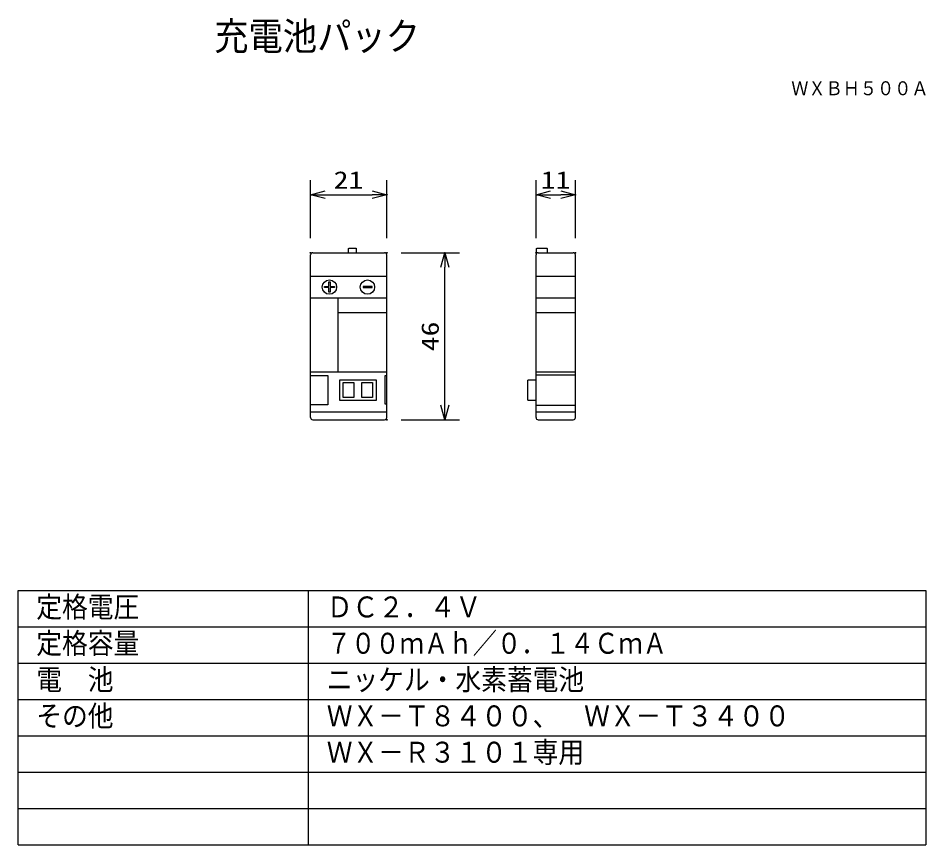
# Model space of a CAD drawing. Units: millimetres, scale not verified. Extents: x -63 to 63, y -57 to 57.
import ezdxf
from ezdxf.enums import TextEntityAlignment as Align

# ---------------------------------------------------------------- set-up
doc = ezdxf.new("R2010")
doc.units = ezdxf.units.MM
doc.header["$LTSCALE"] = 0.190236
doc.header["$PDMODE"] = 32
doc.header["$PDSIZE"] = 0.0951
for name, color, linetype in [('0-0_MOJI1', 2, 'Continuous'), ('0-1_TOUROKU', 1, 'Continuous'), ('0-2_GAIKEI', 1, 'Continuous'), ('0-3_WAKU', 7, 'Continuous')]:
    doc.layers.add(name, color=color, linetype=linetype)
doc.styles.add('ＭＳ ゴシック', font='')
doc.styles.get('ＭＳ ゴシック').set_extended_font_data('MS Gothic')

# ---------------------------------------------------------------- blocks, each defined once
blk = doc.blocks.new('_OPEN30')
at = {"layer": '0-3_WAKU'}
blk.add_line((0, 0), (-1, 0), dxfattribs=at)
blk.add_lwpolyline([(-1, 0.26795), (0, 0), (-1, -0.26795)], dxfattribs=at)

msp = doc.modelspace()

# ---------------------------------------------------------------- linework, layer by layer
at = {"layer": '0-2_GAIKEI', "color": 3}
for p, q in [((-22.2388, 27.008), (-22.2388, 35.008)), ((-11.7388, 27.008), (-11.7388, 35.008)), ((8.8166, 27.008), (8.8166, 35.008)), ((14.2424, 27.008), (14.2424, 35.008)), ((-20.2388, 33.008), (-13.7388, 33.008)), ((10.8166, 33.008), (12.2424, 33.008)), ((-9.7388, 25.0198), (-1.7388, 25.0198)), ((-3.7388, 4.0198), (-3.7388, 23.0198)), ((-9.7388, 2.0198), (-1.7388, 2.0198))]:
    msp.add_line(p, q, dxfattribs=at)
at = {"layer": '0-2_GAIKEI', "color": 7}
for p, q in [((-21.9388, 25.0198), (-12.0388, 25.0198)), ((9.1166, 25.0198), (13.9424, 25.0198)), ((-22.2388, 2.3198), (-22.2388, 24.7198)), ((-11.7388, 2.3198), (-11.7388, 24.7198)), ((8.8166, 2.3198), (8.8166, 24.7198)), ((14.2424, 2.3198), (14.2424, 24.7198)), ((-21.9388, 2.0198), (-12.0388, 2.0198)), ((9.1166, 2.0198), (13.9424, 2.0198))]:
    msp.add_line(p, q, dxfattribs=at)
at = {"layer": '0-2_GAIKEI'}
for p, q in [((10.263, 25.6546), (10.2654, 25.6546)), ((-22.233, 21.8104), (-11.7333, 21.8104)), ((8.8166, 21.8104), (14.2424, 21.8104)), ((-22.233, 18.7983), (-11.7333, 18.7983)), ((8.8166, 18.7983), (14.2424, 18.7983)), ((-18.4984, 18.7363), (-18.4984, 8.6148)), ((-18.4891, 16.7906), (-11.7982, 16.7906)), ((8.8166, 16.7906), (14.1771, 16.7906)), ((-22.233, 8.6363), (-11.7333, 8.6363)), ((-18.2223, 7.5369), (-13.1753, 7.5369)), ((-18.2223, 4.6634), (-18.2223, 7.5369)), ((-13.1753, 7.5369), (-13.1753, 4.6634)), ((8.8166, 8.6363), (14.2424, 8.6363)), ((8.8166, 8.1962), (14.2424, 8.1962)), ((-17.7497, 7.1397), (-16.2752, 7.1397)), ((-17.7497, 5.0795), (-17.7497, 7.1397)), ((-16.2752, 7.1397), (-16.2752, 5.0795)), ((-16.2752, 5.0795), (-17.7497, 5.0795)), ((-13.1753, 4.6634), (-18.2223, 4.6634)), ((8.8166, 4.0314), (14.2424, 4.0314)), ((-22.233, 3.0975), (-11.7388, 3.0975)), ((8.8166, 3.0975), (14.2424, 3.0975))]:
    msp.add_line(p, q, dxfattribs=at)
for points in [[(-17.0115, 25.5528), (-17.0115, 25.5538), (-17.0114, 25.5579), (-17.0111, 25.562), (-17.0107, 25.566), (-17.0101, 25.57), (-17.0094, 25.574), (-17.0085, 25.5779), (-17.0075, 25.5817), (-17.0063, 25.5855), (-17.005, 25.5892), (-17.0035, 25.5929), (-17.0019, 25.5965), (-17.0002, 25.6), (-16.9983, 25.6034), (-16.9963, 25.6068), (-16.9942, 25.61), (-16.992, 25.6132), (-16.9896, 25.6163), (-16.9871, 25.6193), (-16.9846, 25.6222), (-16.9819, 25.625), (-16.9791, 25.6276), (-16.9762, 25.6302), (-16.9732, 25.6327), (-16.9701, 25.6351), (-16.9669, 25.6373), (-16.9637, 25.6394), (-16.9603, 25.6414), (-16.9569, 25.6433), (-16.9534, 25.645), (-16.9498, 25.6466), (-16.9462, 25.6481), (-16.9425, 25.6494), (-16.9387, 25.6506), (-16.9349, 25.6516), (-16.931, 25.6525), (-16.927, 25.6533), (-16.923, 25.6538), (-16.9189, 25.6543)], [(-17.0115, 25.021), (-17.0115, 25.022), (-17.0115, 25.0249), (-17.0115, 25.0296), (-17.0115, 25.036), (-17.0115, 25.0439), (-17.0115, 25.0534), (-17.0115, 25.0643), (-17.0115, 25.0764), (-17.0115, 25.0898), (-17.0115, 25.1043), (-17.0115, 25.1197), (-17.0115, 25.1361), (-17.0115, 25.1533), (-17.0115, 25.1711), (-17.0115, 25.1896), (-17.0115, 25.2086), (-17.0115, 25.2279), (-17.0115, 25.2476), (-17.0115, 25.2674), (-17.0115, 25.2874), (-17.0115, 25.3074), (-17.0115, 25.3272), (-17.0115, 25.3469), (-17.0115, 25.3662), (-17.0115, 25.3852), (-17.0115, 25.4037), (-17.0115, 25.4215), (-17.0115, 25.4387), (-17.0115, 25.4551), (-17.0115, 25.4705), (-17.0115, 25.485), (-17.0115, 25.4984), (-17.0115, 25.5105), (-17.0115, 25.5214), (-17.0115, 25.5309), (-17.0115, 25.5388), (-17.0115, 25.5452), (-17.0115, 25.5499), (-17.0115, 25.5528)], [(-16.9189, 25.6543), (-16.9149, 25.6545), (-16.9107, 25.6546), (-16.9091, 25.6546), (-16.9044, 25.6546), (-16.8967, 25.6546), (-16.8862, 25.6546), (-16.8731, 25.6546), (-16.8575, 25.6546), (-16.8396, 25.6546), (-16.8196, 25.6546), (-16.7976, 25.6546), (-16.7738, 25.6546), (-16.7483, 25.6546), (-16.7214, 25.6546), (-16.6932, 25.6546), (-16.6638, 25.6546), (-16.6334, 25.6546), (-16.6022, 25.6546), (-16.5704, 25.6546), (-16.5381, 25.6546), (-16.5054, 25.6546), (-16.4726, 25.6546), (-16.4397, 25.6546), (-16.407, 25.6546), (-16.3747, 25.6546), (-16.3429, 25.6546), (-16.3117, 25.6546), (-16.2813, 25.6546), (-16.2519, 25.6546), (-16.2237, 25.6546), (-16.1968, 25.6546), (-16.1713, 25.6546), (-16.1475, 25.6546), (-16.1255, 25.6546), (-16.1055, 25.6546), (-16.0876, 25.6546), (-16.072, 25.6546), (-16.0589, 25.6546), (-16.0484, 25.6546)], [(-16.0484, 25.6546), (-16.0407, 25.6546), (-16.036, 25.6546), (-16.0344, 25.6546), (-16.0303, 25.6545), (-16.0262, 25.6543), (-16.0221, 25.6538), (-16.0181, 25.6533), (-16.0142, 25.6525), (-16.0103, 25.6516), (-16.0065, 25.6506), (-16.0027, 25.6494), (-15.999, 25.6481), (-15.9953, 25.6466), (-15.9918, 25.645), (-15.9883, 25.6433), (-15.9848, 25.6414), (-15.9815, 25.6394), (-15.9782, 25.6373), (-15.9751, 25.6351), (-15.972, 25.6327), (-15.969, 25.6302), (-15.9661, 25.6276), (-15.9633, 25.625), (-15.9606, 25.6222), (-15.958, 25.6193), (-15.9556, 25.6163), (-15.9532, 25.6132), (-15.951, 25.61), (-15.9488, 25.6068), (-15.9468, 25.6034), (-15.945, 25.6), (-15.9432, 25.5965), (-15.9416, 25.5929), (-15.9402, 25.5892), (-15.9388, 25.5855), (-15.9376, 25.5817), (-15.9366, 25.5779), (-15.9357, 25.574), (-15.935, 25.57)], [(-15.935, 25.57), (-15.9344, 25.566), (-15.934, 25.562), (-15.9337, 25.5579), (-15.9337, 25.5538), (-15.9337, 25.5528), (-15.9337, 25.5499), (-15.9337, 25.5452), (-15.9337, 25.5388), (-15.9337, 25.5309), (-15.9337, 25.5214), (-15.9337, 25.5105), (-15.9337, 25.4984), (-15.9337, 25.485), (-15.9337, 25.4705), (-15.9337, 25.4551), (-15.9337, 25.4387), (-15.9337, 25.4215), (-15.9337, 25.4037), (-15.9337, 25.3852), (-15.9337, 25.3662), (-15.9337, 25.3469), (-15.9337, 25.3272), (-15.9337, 25.3074), (-15.9337, 25.2874), (-15.9337, 25.2674), (-15.9337, 25.2476), (-15.9337, 25.2279), (-15.9337, 25.2086), (-15.9337, 25.1896), (-15.9337, 25.1711), (-15.9337, 25.1533), (-15.9337, 25.1361), (-15.9337, 25.1197), (-15.9337, 25.1043), (-15.9337, 25.0898), (-15.9337, 25.0764), (-15.9337, 25.0643), (-15.9337, 25.0534), (-15.9337, 25.0439)], [(-15.9337, 25.0439), (-15.9337, 25.036), (-15.9337, 25.0296), (-15.9337, 25.0249), (-15.9337, 25.022), (-15.9337, 25.021)], [(8.8769, 25.5526), (8.8769, 25.5538), (8.877, 25.5579), (8.8773, 25.562), (8.8777, 25.566), (8.8783, 25.57), (8.879, 25.574), (8.8799, 25.5779), (8.8809, 25.5817), (8.8821, 25.5855), (8.8834, 25.5892), (8.8849, 25.5929), (8.8865, 25.5965), (8.8882, 25.6), (8.8901, 25.6034), (8.8921, 25.6068), (8.8942, 25.61), (8.8964, 25.6132), (8.8987, 25.6163), (8.9012, 25.6193), (8.9038, 25.6222), (8.9065, 25.625), (8.9092, 25.6276), (8.9121, 25.6302), (8.9151, 25.6327), (8.9182, 25.6351), (8.9214, 25.6373), (8.9246, 25.6394), (8.9279, 25.6414), (8.9314, 25.6433), (8.9348, 25.645), (8.9384, 25.6466), (8.9421, 25.6481), (8.9458, 25.6494), (8.9495, 25.6506), (8.9534, 25.6516), (8.9572, 25.6525), (8.9612, 25.6533), (8.9652, 25.6538), (8.9692, 25.6543)], [(8.8769, 24.9192), (8.8769, 24.9203), (8.8769, 24.9238), (8.8769, 24.9293), (8.8769, 24.9369), (8.8769, 24.9464), (8.8769, 24.9577), (8.8769, 24.9707), (8.8769, 24.9852), (8.8769, 25.0011), (8.8769, 25.0183), (8.8769, 25.0367), (8.8769, 25.0562), (8.8769, 25.0767), (8.8769, 25.098), (8.8769, 25.12), (8.8769, 25.1425), (8.8769, 25.1656), (8.8769, 25.189), (8.8769, 25.2127), (8.8769, 25.2365), (8.8769, 25.2602), (8.8769, 25.2839), (8.8769, 25.3073), (8.8769, 25.3304), (8.8769, 25.353), (8.8769, 25.375), (8.8769, 25.3962), (8.8769, 25.4167), (8.8769, 25.4362), (8.8769, 25.4546), (8.8769, 25.4718), (8.8769, 25.4878), (8.8769, 25.5023), (8.8769, 25.5152), (8.8769, 25.5265), (8.8769, 25.536), (8.8769, 25.5436), (8.8769, 25.5492), (8.8769, 25.5526)], [(8.9692, 25.6543), (8.9733, 25.6545), (8.9774, 25.6546)], [(8.9774, 25.6546), (8.9798, 25.6546), (8.9868, 25.6546), (8.9981, 25.6546), (9.0135, 25.6546), (9.0328, 25.6546), (9.0557, 25.6546), (9.0819, 25.6546), (9.1114, 25.6546), (9.1437, 25.6546), (9.1787, 25.6546), (9.2161, 25.6546), (9.2556, 25.6546), (9.2971, 25.6546), (9.3403, 25.6546), (9.3849, 25.6546), (9.4308, 25.6546), (9.4776, 25.6546), (9.5251, 25.6546), (9.5731, 25.6546), (9.6214, 25.6546), (9.6697, 25.6546), (9.7177, 25.6546), (9.7652, 25.6546), (9.812, 25.6546), (9.8579, 25.6546), (9.9025, 25.6546), (9.9457, 25.6546), (9.9872, 25.6546), (10.0267, 25.6546), (10.0641, 25.6546), (10.0991, 25.6546), (10.1314, 25.6546), (10.1609, 25.6546), (10.1871, 25.6546), (10.21, 25.6546), (10.2293, 25.6546), (10.2447, 25.6546), (10.256, 25.6546), (10.263, 25.6546)], [(10.2654, 25.6546), (10.2695, 25.6545), (10.2736, 25.6543), (10.2777, 25.6538), (10.2817, 25.6533), (10.2857, 25.6525), (10.2896, 25.6516), (10.2934, 25.6506), (10.2972, 25.6494), (10.3009, 25.6481), (10.3046, 25.6466), (10.3082, 25.645), (10.3117, 25.6433), (10.3151, 25.6414), (10.3184, 25.6394), (10.3217, 25.6373), (10.3249, 25.6351), (10.328, 25.6327), (10.331, 25.6302), (10.3338, 25.6276), (10.3366, 25.625), (10.3393, 25.6222), (10.3419, 25.6193), (10.3444, 25.6163), (10.3467, 25.6132), (10.349, 25.61), (10.3511, 25.6068), (10.3531, 25.6034), (10.3549, 25.6), (10.3567, 25.5965), (10.3583, 25.5929), (10.3597, 25.5892), (10.3611, 25.5855), (10.3622, 25.5817), (10.3633, 25.5779), (10.3642, 25.574), (10.3649, 25.57), (10.3655, 25.566), (10.3659, 25.562), (10.3661, 25.5579)], [(10.3661, 25.5579), (10.3662, 25.5538), (10.3662, 25.5528), (10.3662, 25.5499), (10.3662, 25.5452), (10.3662, 25.5388), (10.3662, 25.5309), (10.3662, 25.5214), (10.3662, 25.5105), (10.3662, 25.4984), (10.3662, 25.485), (10.3662, 25.4705), (10.3662, 25.4551), (10.3662, 25.4387), (10.3662, 25.4215), (10.3662, 25.4037), (10.3662, 25.3852), (10.3662, 25.3662), (10.3662, 25.3469), (10.3662, 25.3272), (10.3662, 25.3074), (10.3662, 25.2874), (10.3662, 25.2674), (10.3662, 25.2476), (10.3662, 25.2279), (10.3662, 25.2086), (10.3662, 25.1896), (10.3662, 25.1711), (10.3662, 25.1533), (10.3662, 25.1361), (10.3662, 25.1197), (10.3662, 25.1043), (10.3662, 25.0898), (10.3662, 25.0764), (10.3662, 25.0643), (10.3662, 25.0534), (10.3662, 25.0439), (10.3662, 25.036), (10.3662, 25.0296), (10.3662, 25.0249)], [(10.3662, 25.0249), (10.3662, 25.022), (10.3662, 25.021)], [(-22.2298, 8.1227), (-19.867, 8.1227), (-19.867, 4.0774), (-22.2112, 4.0774)], [(-11.7388, 4.1591), (-11.9696, 4.1591), (-11.9696, 8.1257), (-11.7388, 8.1257)]]:
    msp.add_lwpolyline(points, dxfattribs=at)
for points in [[(-18.9351, 20.2348), (-19.5477, 20.2348), (-19.5477, 19.6144), (-19.6996, 19.6144), (-19.6996, 20.2348), (-20.3313, 20.2348), (-20.3313, 20.3867), (-19.6996, 20.3867), (-19.6996, 21.0057), (-19.5477, 21.0057), (-19.5477, 20.3867), (-18.9351, 20.3867)], [(-15.0106, 20.2425), (-13.7307, 20.2425), (-13.7307, 20.3944), (-15.0106, 20.3944)], [(-13.6856, 5.0795), (-15.1601, 5.0795), (-15.1601, 7.1397), (-13.6856, 7.1397)]]:
    msp.add_lwpolyline(points, close=True, dxfattribs=at)
at = {"layer": '0-2_GAIKEI', "color": 7}
for points in [[(7.7014, 7.3934), (7.7014, 7.4169), (7.7014, 7.4313), (7.7014, 7.4362), (7.7015, 7.4403), (7.7017, 7.4444), (7.7021, 7.4484), (7.7027, 7.4524), (7.7034, 7.4564), (7.7043, 7.4602), (7.7053, 7.4641), (7.7065, 7.4678), (7.7079, 7.4715), (7.7093, 7.4752), (7.7109, 7.4788), (7.7126, 7.4822), (7.7145, 7.4857), (7.7165, 7.489), (7.7186, 7.4923), (7.7209, 7.4954), (7.7232, 7.4985), (7.7257, 7.5015), (7.7282, 7.5044), (7.7309, 7.5072), (7.7337, 7.5099), (7.7366, 7.5125), (7.7396, 7.5149), (7.7427, 7.5173), (7.7458, 7.5196), (7.7491, 7.5217), (7.7524, 7.5237), (7.7559, 7.5255), (7.7594, 7.5273), (7.7629, 7.5289), (7.7666, 7.5304), (7.7703, 7.5317), (7.7741, 7.5329), (7.7779, 7.5339), (7.7818, 7.5348), (7.7857, 7.5355)], [(7.7857, 7.5355), (7.7898, 7.5361), (7.7938, 7.5365), (7.7979, 7.5368), (7.802, 7.5369), (7.8039, 7.5369), (7.8094, 7.5369), (7.8183, 7.5369), (7.8304, 7.5369), (7.8456, 7.5369), (7.8636, 7.5369), (7.8843, 7.5369), (7.9075, 7.5369), (7.9329, 7.5369), (7.9605, 7.5369), (7.9899, 7.5369), (8.021, 7.5369), (8.0537, 7.5369), (8.0877, 7.5369), (8.1228, 7.5369), (8.1589, 7.5369), (8.1958, 7.5369), (8.2332, 7.5369), (8.271, 7.5369), (8.309, 7.5369), (8.347, 7.5369), (8.3848, 7.5369), (8.4222, 7.5369), (8.459, 7.5369), (8.4951, 7.5369), (8.5303, 7.5369), (8.5643, 7.5369), (8.5969, 7.5369), (8.6281, 7.5369), (8.6575, 7.5369), (8.685, 7.5369), (8.7105, 7.5369), (8.7336, 7.5369), (8.7543, 7.5369), (8.7724, 7.5369)], [(8.7724, 7.5369), (8.7875, 7.5369), (8.7997, 7.5369), (8.8086, 7.5369), (8.814, 7.5369), (8.8159, 7.5369)], [(7.7017, 4.756), (7.7015, 4.7601), (7.7014, 4.7642), (7.7014, 4.7691), (7.7014, 4.7836), (7.7014, 4.807), (7.7014, 4.839), (7.7014, 4.879), (7.7014, 4.9265), (7.7014, 4.9811), (7.7014, 5.0421), (7.7014, 5.1092), (7.7014, 5.1817), (7.7014, 5.2593), (7.7014, 5.3414), (7.7014, 5.4275), (7.7014, 5.5171), (7.7014, 5.6097), (7.7014, 5.7048), (7.7014, 5.8019), (7.7014, 5.9005), (7.7014, 6.0001), (7.7014, 6.1002), (7.7014, 6.2003), (7.7014, 6.3), (7.7014, 6.3986), (7.7014, 6.4957), (7.7014, 6.5908), (7.7014, 6.6834), (7.7014, 6.773), (7.7014, 6.8591), (7.7014, 6.9412), (7.7014, 7.0187), (7.7014, 7.0913), (7.7014, 7.1583), (7.7014, 7.2194), (7.7014, 7.2739), (7.7014, 7.3214), (7.7014, 7.3614), (7.7014, 7.3934)], [(7.8039, 4.6634), (7.802, 4.6634), (7.7979, 4.6635), (7.7938, 4.6637), (7.7898, 4.6641), (7.7857, 4.6647), (7.7818, 4.6654), (7.7779, 4.6663), (7.7741, 4.6674), (7.7703, 4.6686), (7.7666, 4.6699), (7.7629, 4.6713), (7.7594, 4.673), (7.7559, 4.6747), (7.7524, 4.6766), (7.7491, 4.6786), (7.7458, 4.6807), (7.7427, 4.6829), (7.7396, 4.6853), (7.7366, 4.6877), (7.7337, 4.6903), (7.7309, 4.693), (7.7282, 4.6958), (7.7257, 4.6987), (7.7232, 4.7017), (7.7209, 4.7048), (7.7186, 4.708), (7.7165, 4.7112), (7.7145, 4.7146), (7.7126, 4.718), (7.7109, 4.7215), (7.7093, 4.7251), (7.7079, 4.7287), (7.7065, 4.7324), (7.7053, 4.7362), (7.7043, 4.7401), (7.7034, 4.744), (7.7027, 4.7479), (7.7021, 4.7519), (7.7017, 4.756)], [(8.8159, 4.6634), (8.814, 4.6634), (8.8086, 4.6634), (8.7997, 4.6634), (8.7875, 4.6634), (8.7724, 4.6634), (8.7543, 4.6634), (8.7336, 4.6634), (8.7105, 4.6634), (8.685, 4.6634), (8.6575, 4.6634), (8.6281, 4.6634), (8.5969, 4.6634), (8.5643, 4.6634), (8.5303, 4.6634), (8.4951, 4.6634), (8.459, 4.6634), (8.4222, 4.6634), (8.3848, 4.6634), (8.347, 4.6634), (8.309, 4.6634), (8.271, 4.6634), (8.2332, 4.6634), (8.1958, 4.6634), (8.1589, 4.6634), (8.1228, 4.6634), (8.0877, 4.6634), (8.0537, 4.6634), (8.021, 4.6634), (7.9899, 4.6634), (7.9605, 4.6634), (7.9329, 4.6634), (7.9075, 4.6634), (7.8843, 4.6634), (7.8636, 4.6634), (7.8456, 4.6634), (7.8304, 4.6634), (7.8183, 4.6634), (7.8094, 4.6634), (7.8039, 4.6634)]]:
    msp.add_lwpolyline(points, dxfattribs=at)
at = {"layer": '0-2_GAIKEI'}
for centre in [(-19.6377, 20.2937), (-14.3951, 20.2937)]:
    msp.add_circle(centre, 0.9865, dxfattribs=at)
at = {"layer": '0-2_GAIKEI', "color": 7}
for centre, start, end in [((-21.9388, 24.7198), 90, 180), ((-12.0388, 24.7198), 0, 90), ((9.1166, 24.7198), 90, 180), ((13.9424, 24.7198), 0, 90), ((-21.9388, 2.3198), 180, 270), ((-12.0388, 2.3198), 270, 0), ((9.1166, 2.3198), 180, 270), ((13.9424, 2.3198), 270, 0)]:
    msp.add_arc(centre, 0.3, start, end, dxfattribs=at)
at = {"layer": '0-3_WAKU', "color": 4}
for p, q in [((-62.5001, -56.5001), (-62.5, -21.5)), ((-62.4999, -21.5), (62.5001, -21.5)), ((-22.5, -56.5001), (-22.5, -21.5)), ((62.5001, -21.5), (62.5001, -56.5001)), ((-62.4999, -56.5001), (62.5001, -56.5001))]:
    msp.add_line(p, q, dxfattribs=at)
at = {"layer": '0-3_WAKU', "color": 1}
for p, q in [((-62.4999, -26.5), (62.5001, -26.5)), ((-62.5, -31.5001), (62.5001, -31.5001)), ((-62.4999, -36.5001), (62.5001, -36.5001)), ((-62.5001, -41.5001), (62.5001, -41.5001)), ((-62.5001, -46.5001), (62.5001, -46.5001)), ((-62.5001, -51.5001), (62.5001, -51.5001))]:
    msp.add_line(p, q, dxfattribs=at)
at = {"layer": '0-3_WAKU'}
for p in [(-11.7388, 33.008), (14.2424, 33.008), (-22.2388, 25.008), (-11.7388, 25.0198), (-11.7388, 25.008), (-3.7388, 25.0198), (8.8166, 25.008), (14.2424, 25.008), (-11.7388, 2.0198)]:
    msp.add_point(p, dxfattribs=at)

# ---------------------------------------------------------------- block references
at = {"layer": '0-2_GAIKEI', "xscale": 2, "yscale": 2}
for p, rotation in [((-22.2388, 33.008), 180), ((8.8166, 33.008), 180), ((-3.7388, 25.0198), 90), ((-3.7388, 2.0198), 270)]:
    msp.add_blockref('_OPEN30', p, dxfattribs=dict(at, rotation=rotation))
for p in [(-11.7388, 33.008), (14.2424, 33.008)]:
    msp.add_blockref('_OPEN30', p, dxfattribs=at)

# ---------------------------------------------------------------- texts
at = {"layer": '0-0_MOJI1', "style": 'ＭＳ ゴシック'}
for s, height, width, p in [('充電池パック', 3.848, 0.9, (-35.5001, 51.7599)), ('定格電圧', 2.887, 0.9, (-59.9999, -26.0552)), ('ＤＣ２．４Ｖ', 2.887, 0.9, (-20, -26.0552)), ('定格容量', 2.887, 0.9, (-59.9999, -31.0552)), ('７００ｍＡｈ／０．１４ＣｍＡ', 2.887, 0.85, (-20, -31.0552)), ('電\u3000池', 2.887, 0.9, (-59.9999, -36.0552)), ('ニッケル・水素蓄電池', 2.887, 0.9, (-20, -36.0552)), ('その他', 2.887, 0.9, (-59.9999, -41.0552)), ('ＷＸ－Ｔ８４００、\u3000ＷＸ－Ｔ３４００', 2.887, 0.9, (-20, -41.0552)), ('ＷＸ－Ｒ３１０１専用', 2.887, 0.9, (-20, -46.0552))]:
    msp.add_text(s, height=height, dxfattribs=dict(at, width=width)).set_placement(p, align=Align.BOTTOM_LEFT)
at = {"layer": '0-1_TOUROKU', "style": 'ＭＳ ゴシック', "width": 0.9}
msp.add_text('ＷＸＢＨ５００Ａ', height=1.925, dxfattribs=at).set_placement((43.9667, 46.13), align=Align.BOTTOM_LEFT)
at = {"layer": '0-2_GAIKEI', "color": 3, "style": 'ＭＳ ゴシック', "width": 1.25}
for s, p in [('21', (-19.0557, 33.1176)), ('11', (9.4626, 33.1176))]:
    msp.add_text(s, height=2.406, dxfattribs=at).set_placement(p, align=Align.BOTTOM_LEFT)
msp.add_text('46', height=2.406, rotation=90, dxfattribs=at).set_placement((-3.8484, 11.4529), align=Align.BOTTOM_LEFT)

doc.saveas('drawing.dxf')
